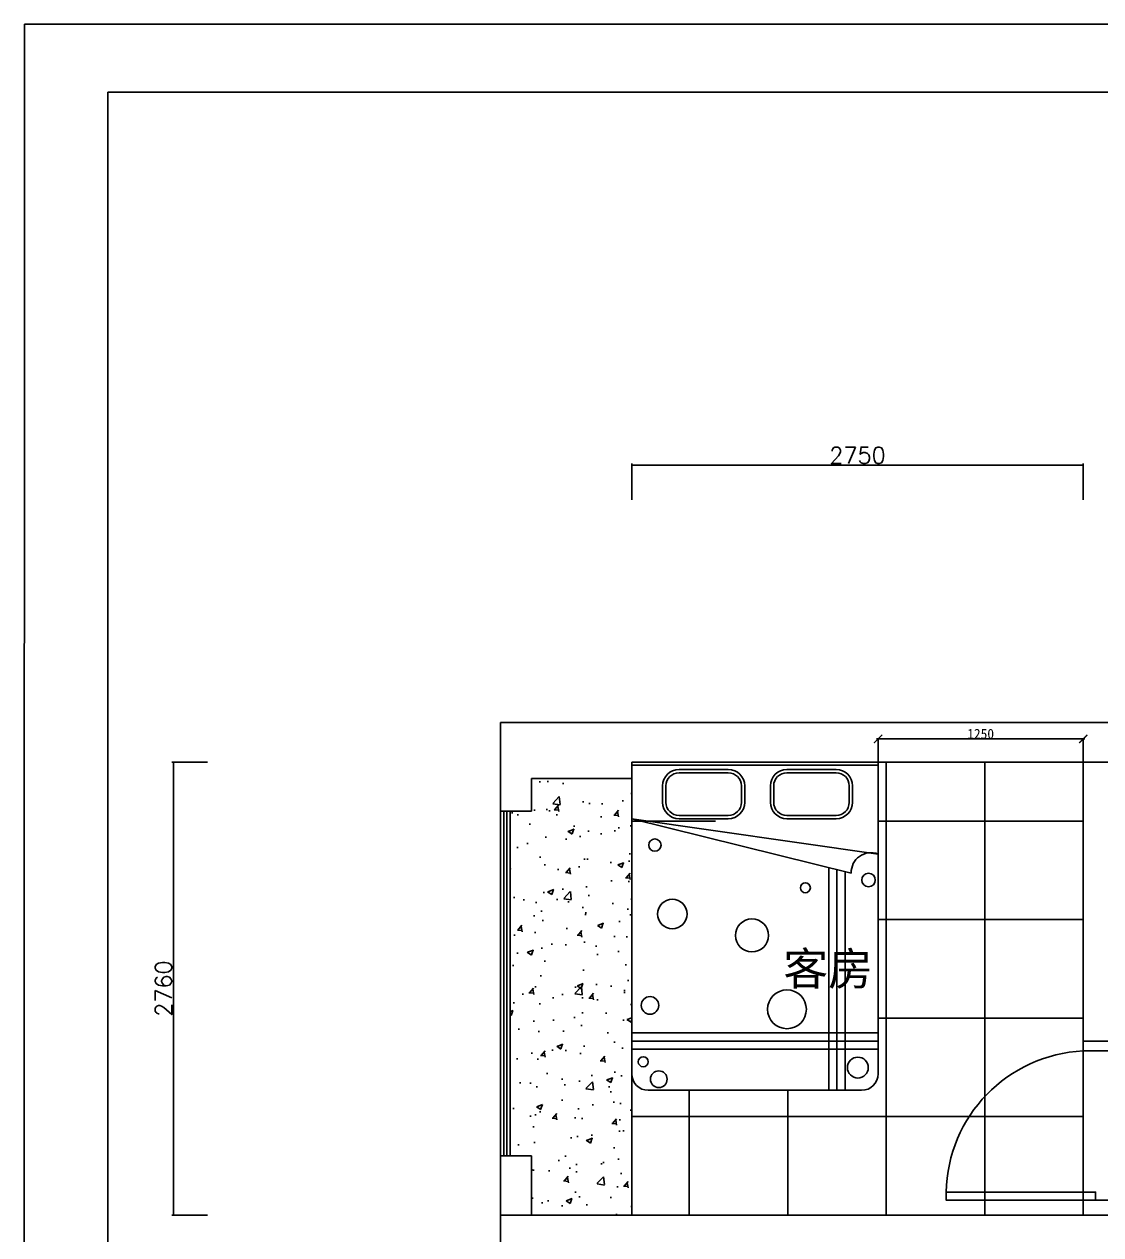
# Model space of a CAD drawing. Header units: millimetres. Extents: x 1149180 to 1411665549, y -85375798 to -28940.
# Drawn here: x 1174878 to 1181435, y -70464 to -63089 of the extents above; entities that cross this region are included whole.
import ezdxf

# ---------------------------------------------------------------- set-up
doc = ezdxf.new("R2010")
doc.units = ezdxf.units.MM
doc.header["$PDMODE"] = 35
for name, color, linetype in [('010', 171, 'Continuous'), ('GSHTK', 7, 'Continuous'), ('TEXT', 3, 'Continuous'), ('图框', 7, 'Continuous')]:
    doc.layers.add(name, color=color, linetype=linetype)
doc.styles.get("Standard").update_dxf_attribs({"font": 'txt', "bigfont": 'gbcbig.shx'})
doc.styles.add('云', font='SimSun.ttf')
doc.dimstyles.new('ISO-25', dxfattribs={"dimtxt": 100, "dimasz": 2.5, "dimexe": 10, "dimexo": 30, "dimgap": 10, "dimtad": 1, "dimdec": 0, "dimtxsty": 'Standard', "dimblk": 'ARCHTICK', "dimcen": 2.5, "dimclrd": 8, "dimclre": 8, "dimclrt": 3, "dimadec": 0, "dimazin": 0, "dimtfac": 1, "dimtdec": 0, "dimtmove": 0, "dimatfit": 3, "dimldrblk": 'DOT', "dimfxl": 1.25, "dimarcsym": 0})
doc.dimstyles.new('标准', dxfattribs={"dimtxt": 60, "dimasz": 50, "dimexe": 1, "dimexo": 1, "dimtad": 1, "dimdec": 0, "dimtxsty": '云', "dimblk": 'ARCHTICK', "dimcen": 50, "dimdle": 10, "dimclrd": 24, "dimclre": 22, "dimclrt": 24, "dimadec": 0, "dimazin": 0, "dimtfac": 1, "dimtdec": 0, "dimtmove": 1, "dimatfit": 3, "dimldrblk": 'OBLIQUE', "dimfxl": 1.25, "dimarcsym": 0})

# ---------------------------------------------------------------- blocks, each defined once
blk = doc.blocks.new('_ArchTick')
at = {"color": 0, "linetype": 'ByBlock', "const_width": 0.15}
blk.add_lwpolyline([(-0.5, -0.5), (0.5, 0.5)], dxfattribs=at)
blk = doc.blocks.new('*D1119')
at = {"color": 8, "lineweight": -2}
for p, q in [((1175995, -67583.9), (1175776.2, -67583.9)), ((1175786.2, -70343.9), (1175786.2, -67583.9)), ((1175995, -70343.9), (1175776.2, -70343.9))]:
    blk.add_line(p, q, dxfattribs=at)
at = {"layer": 'Defpoints', "color": 0}
for p in [(1175786.2, -67583.9), (1176025, -67583.9), (1176025, -70343.9)]:
    blk.add_point(p, dxfattribs=at)
at = {"color": 8, "lineweight": -2, "xscale": 2.5, "yscale": 2.5, "zscale": 2.5}
for p, rotation in [((1175786.2, -67583.9), 90), ((1175786.2, -70343.9), 270)]:
    blk.add_blockref('_ArchTick', p, dxfattribs=dict(at, rotation=rotation))
at = {"color": 3, "insert": (1175726.2, -68963.9), "char_height": 100, "attachment_point": 5, "rotation": 90}
blk.add_mtext('2760', dxfattribs=at)
blk = doc.blocks.new('_Dot')
at = {"color": 0, "linetype": 'ByBlock', "lineweight": -2}
blk.add_line((-0.5, 0), (-1, 0), dxfattribs=at)
at = {"color": 0, "linetype": 'ByBlock', "const_width": 0.5}
blk.add_lwpolyline([(-0.25, 0, 1), (0.25, 0, 1)], format="xyb", close=True, dxfattribs=at)
blk = doc.blocks.new('*D1120')
at = {"color": 8, "lineweight": -2}
for p, q in [((1178578.3, -65985.8), (1178578.3, -65765.8)), ((1178578.3, -65775.8), (1181328.3, -65775.8)), ((1181328.3, -65985.8), (1181328.3, -65765.8))]:
    blk.add_line(p, q, dxfattribs=at)
at = {"layer": 'Defpoints', "color": 0}
for p in [(1181328.3, -65775.8), (1178578.3, -66015.8), (1181328.3, -66015.8)]:
    blk.add_point(p, dxfattribs=at)
at = {"color": 8, "lineweight": -2, "xscale": 2.5, "yscale": 2.5, "zscale": 2.5, "rotation": 180}
blk.add_blockref('_ArchTick', (1178578.3, -65775.8), dxfattribs=at)
at = {"color": 8, "lineweight": -2, "xscale": 2.5, "yscale": 2.5, "zscale": 2.5}
blk.add_blockref('_ArchTick', (1181328.3, -65775.8), dxfattribs=at)
at = {"color": 3, "insert": (1179953.3, -65715.8), "char_height": 100, "attachment_point": 5}
blk.add_mtext('2750', dxfattribs=at)
blk = doc.blocks.new('A$C5B605706')
at = {"layer": '010'}
for p, q in [((1500, 2000), (0, 2000)), ((0, 2000), (0, 100)), ((1500, 100), (1500, 2000)), ((1500, 1980), (0, 1980)), ((555.3, 1954.3), (255.3, 1954.3)), ((555.3, 1934.3), (255.3, 1934.3)), ((1212, 1954.3), (912, 1954.3)), ((1212, 1934.3), (912, 1934.3)), ((155.3, 1854.3), (155.3, 1754.3)), ((175.3, 1854.3), (175.3, 1754.3)), ((635.3, 1754.3), (635.3, 1854.3)), ((655.3, 1754.3), (655.3, 1854.3)), ((812, 1854.3), (812, 1754.3)), ((832, 1854.3), (832, 1754.3)), ((1292, 1754.3), (1292, 1854.3)), ((1312, 1754.3), (1312, 1854.3)), ((1500, 1654.3), (0, 1439.6)), ((1500, 1654.3), (163.3, 1323.8)), ((255.3, 1674.3), (555.3, 1674.3)), ((255.3, 1654.3), (555.3, 1654.3)), ((912, 1674.3), (1212, 1674.3)), ((912, 1654.3), (1212, 1654.3)), ((200, 1332.8), (200, 0)), ((250, 1345.2), (250, 0)), ((300, 1357.5), (300, 0)), ((0, 350), (1500, 350)), ((0, 300), (1500, 300)), ((0, 250), (1500, 250)), ((100, 0), (1400, 0))]:
    blk.add_line(p, q, dxfattribs=at)
for centre, radius in [((1359.3, 1494.4), 37.4), ((57.9, 1281.2), 41.4), ((442.4, 1233.9), 30.2), ((1252.8, 1074), 89.6), ((767.7, 943.8), 100.8), ((554.8, 493.8), 118.4), ((1388.9, 517.4), 53.6), ((122.9, 138.5), 63.7), ((1430.3, 174), 30.2), ((1335.6, 67.5), 50.9)]:
    blk.add_circle(centre, radius, dxfattribs=at)
for centre, radius, start, end in [((255.3, 1854.3), 100, 90, 180), ((255.3, 1854.3), 80, 90, 180), ((555.3, 1854.3), 100, 0, 90), ((555.3, 1854.3), 80, 0, 90), ((912, 1854.3), 100, 90, 180), ((912, 1854.3), 80, 90, 180), ((1212, 1854.3), 100, 0, 90), ((1212, 1854.3), 80, 0, 90), ((255.3, 1754.3), 100, 180, 270), ((255.3, 1754.3), 80, 180, 270), ((555.3, 1754.3), 80, 270, 0), ((555.3, 1754.3), 100, 270, 0), ((912, 1754.3), 100, 180, 270), ((912, 1754.3), 80, 180, 270), ((1212, 1754.3), 80, 270, 0), ((1212, 1754.3), 100, 270, 0), ((43, 1327.1), 120.4, 358.38681, 110.90122), ((100, 100), 100, 180, 270), ((1400, 100), 100, 270, 0)]:
    blk.add_arc(centre, radius, start, end, dxfattribs=at)
blk = doc.blocks.new('324SDASD32')
at = {"color": 8}
blk.add_line((1149691.6, -28526.7), (1149691.6, -12005.7), dxfattribs=at)
at = {"layer": '图框', "color": 3}
for p, q in [((1149182.6, -28939.8), (1149183.6, -11593)), ((1149183.6, -11593), (1170099.5, -11592.7))]:
    blk.add_line(p, q, dxfattribs=at)
at = {"layer": '图框', "color": 8}
blk.add_line((1149691.6, -12005.7), (1169686.5, -12005.7), dxfattribs=at)
blk = doc.blocks.new('*D1154')
at = {"layer": 'Defpoints', "color": 0}
for p in [(1181328.3, -67443.1), (1180078.3, -67583.9), (1181328.3, -67583.9)]:
    blk.add_point(p, dxfattribs=at)
at = {"layer": 'TEXT', "color": 24, "lineweight": -2}
blk.add_line((1180068.3, -67443.1), (1181338.3, -67443.1), dxfattribs=at)
at = {"layer": 'TEXT', "color": 22, "lineweight": -2}
for p, q in [((1180078.3, -67582.9), (1180078.3, -67442.1)), ((1181328.3, -67582.9), (1181328.3, -67442.1))]:
    blk.add_line(p, q, dxfattribs=at)
at = {"layer": 'TEXT', "color": 24, "lineweight": -2, "xscale": 50, "yscale": 50, "zscale": 50, "rotation": 180}
blk.add_blockref('_ArchTick', (1180078.3, -67443.1), dxfattribs=at)
at = {"layer": 'TEXT', "color": 24, "lineweight": -2, "xscale": 50, "yscale": 50, "zscale": 50}
blk.add_blockref('_ArchTick', (1181328.3, -67443.1), dxfattribs=at)
at = {"layer": 'TEXT', "color": 24, "insert": (1180703.3, -67412.5), "char_height": 60, "attachment_point": 5, "style": '云'}
blk.add_mtext('1250', dxfattribs=at)
blk = doc.blocks.new('_Oblique')
at = {"color": 0, "linetype": 'ByBlock', "lineweight": -2}
blk.add_line((-0.5, -0.5), (0.5, 0.5), dxfattribs=at)

msp = doc.modelspace()

# ---------------------------------------------------------------- hatches: boundary and pattern name
h = msp.add_hatch()
h.set_pattern_fill('AR-CONC', color=8, scale=2, style=0)
h.set_pattern_definition([(50, (6951.35, 0), (364.36934, -31.87817), [38.1, -419.1]), (355, (6951.35, 0), (-70.48565, 382.11329), [30.48, -335.28]), (100.451, (6981.7, -2.66), (293.885, 350.23338), [32.38, -356.18]), (46.1842, (6951.35, 101.6), (542.15808, -84.08466), [57.15, -628.65]), (96.6356, (6996.53, 94.6), (474.80847, 494.8511), [48.57, -534.27]), (351.184, (6951.35, 101.6), (474.8092, 494.85024), [45.72, -502.92]), (21, (7002.15, 76.2), (303.22976, -204.53104), [38.1, -419.1]), (326, (7002.15, 76.2), (123.60406, 368.37593), [30.48, -335.28]), (71.4514, (7027.42, 59.16), (426.83298, 163.84572), [32.38, -356.18]), (37.5, (6951.35, 0), (6.177207, 169.110078), [0, -331.216, 0, -340.36, 0, -336.55]), (7.5, (6951.35, 0), (133.639325, 200.36115), [0, -194.056, 0, -323.596, 0, -128.27]), (327.5, (6838.07, 0), (271.18119, -11.457488), [0, -127, 0, -396.24, 0, -525.78]), (317.5, (6787.27, 0), (296.258363, 50.85298), [0, -165.1, 0, -263.144, 0, -373.38])])
h.paths.add_polyline_path([(1178578.3, -67683.9), (1177968.3, -67683.9), (1177968.3, -67883.9), (1177838.3, -67883.9), (1177838.3, -69983.9), (1177968.3, -69983.9), (1177968.3, -70343.9), (1178578.3, -70343.9)])

# ---------------------------------------------------------------- linework, layer by layer
at = {"color": 8}
for p, q in [((1177778.3, -67343.9), (1177778.3, -71883.9)), ((1177778.3, -67343.9), (1183338.3, -67343.9)), ((1178578.3, -67583.9), (1178578.3, -67683.9)), ((1178578.3, -67583.9), (1183338.3, -67583.9)), ((1180128.3, -70343.9), (1180128.3, -67583.9)), ((1180728.3, -70343.9), (1180728.3, -67583.9)), ((1181328.3, -67583.9), (1181328.3, -69283.9)), ((1177968.3, -67683.9), (1177968.3, -67883.9)), ((1177968.3, -67683.9), (1178578.3, -67683.9)), ((1177778.3, -67883.9), (1177968.3, -67883.9)), ((1177838.3, -67883.9), (1177838.3, -69983.9)), ((1178578.3, -67943.9), (1179089.1, -67943.9)), ((1180078.3, -67943.9), (1181328.3, -67943.9)), ((1180078.3, -68543.9), (1181328.3, -68543.9)), ((1180078.3, -69143.9), (1181328.3, -69143.9)), ((1181328.3, -69283.9), (1181328.3, -69343.9)), ((1181328.3, -69283.9), (1183338.3, -69283.9)), ((1181328.3, -69343.9), (1181478.3, -69343.9)), ((1181328.3, -70253.9), (1181328.3, -69343.9)), ((1178928.3, -69583.9), (1178928.3, -70343.9)), ((1179528.3, -69583.9), (1179528.3, -70343.9)), ((1178578.3, -69743.9), (1181328.3, -69743.9)), ((1177778.3, -69983.9), (1177968.3, -69983.9)), ((1177968.3, -69983.9), (1177968.3, -70343.9)), ((1181328.3, -70253.9), (1181328.3, -70343.9)), ((1181328.3, -70253.9), (1181478.3, -70253.9)), ((1177778.3, -70343.9), (1182378.3, -70343.9))]:
    msp.add_line(p, q, dxfattribs=at)
at = {"color": 3}
for p, q in [((1177798.3, -67883.9), (1177798.3, -69983.9)), ((1177818.3, -67883.9), (1177818.3, -69983.9))]:
    msp.add_line(p, q, dxfattribs=at)
at = {"color": 4}
msp.add_lwpolyline([(1180493.3, -70203.9), (1181403.3, -70203.9), (1181403.3, -70253.9), (1180493.3, -70253.9)], close=True, dxfattribs=at)
msp.add_arc((1181370.3, -70220), 877.2, 92.74513, 178.94489, dxfattribs=at)
at = {"layer": 'GSHTK', "color": 8}
msp.add_line((1178578.3, -67683.9), (1178578.3, -70343.9), dxfattribs=at)

# ---------------------------------------------------------------- block references
at = {"xscale": -1}
msp.add_blockref('A$C5B605706', (1180078.3, -69583.9), dxfattribs=at)
at = {"layer": 'TEXT', "color": 3}
msp.add_blockref('324SDASD32', (25695.1, -51496.7), dxfattribs=at)

# ---------------------------------------------------------------- texts
at = {"layer": 'GSHTK', "color": 1, "insert": (1179501.7, -68743.5), "char_height": 200, "width": 795.351, "attachment_point": 1}
msp.add_mtext('\\pt200;{\\fSimSun|b0|i0|c134|p2;客房}', dxfattribs=at)

# ---------------------------------------------------------------- dimensions: what is measured, and where the dimension line sits
at = {"color": 8}
dim = msp.add_linear_dim(base=(1181328.3, -65775.8), p1=(1178578.3, -66015.8), p2=(1181328.3, -66015.8), dimstyle='ISO-25', dxfattribs=at)
dim.commit()
dim.dimension.update_dxf_attribs({"geometry": '*D1120', "text_midpoint": (1179953.3, -65715.8)})
dim = msp.add_linear_dim(base=(1175786.2, -67583.9), p1=(1176025, -70343.9), p2=(1176025, -67583.9), angle=90, dimstyle='ISO-25', dxfattribs=at)
dim.commit()
dim.dimension.update_dxf_attribs({"geometry": '*D1119', "text_midpoint": (1175726.2, -68963.9)})
at = {"layer": 'TEXT', "color": 3}
dim = msp.add_aligned_dim(p1=(1180078.3, -67583.9), p2=(1181328.3, -67583.9), distance=140.8, dimstyle='标准', dxfattribs=at)
dim.commit()
dim.dimension.update_dxf_attribs({"geometry": '*D1154', "text_midpoint": (1180703.3, -67412.5)})

doc.saveas('drawing.dxf')
